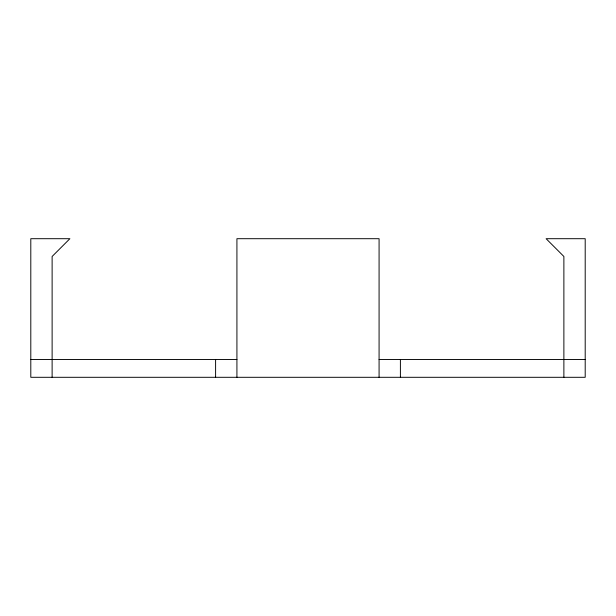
<?xml version="1.0" encoding="UTF-8"?>
<svg xmlns="http://www.w3.org/2000/svg" width="616" height="616" viewBox="0 0 616 616"><rect width="100%" height="100%" fill="white"/><g stroke="black" fill="none" stroke-linecap="round" stroke-linejoin="round"><path stroke-width="0.92" d="M30.8 359.528L236.921 359.528M379.079 359.528L585.2 359.528M563.879 377.3L563.879 256.472L546.107 238.7L585.2 238.7L585.2 377.3L30.8 377.3L30.8 238.7L69.893 238.7L52.121 256.472L52.121 377.3M400.4 359.528L400.4 377.3M379.079 377.3L379.079 238.7L236.921 238.7L236.921 377.3M215.6 359.528L215.6 377.3"/></g></svg>
